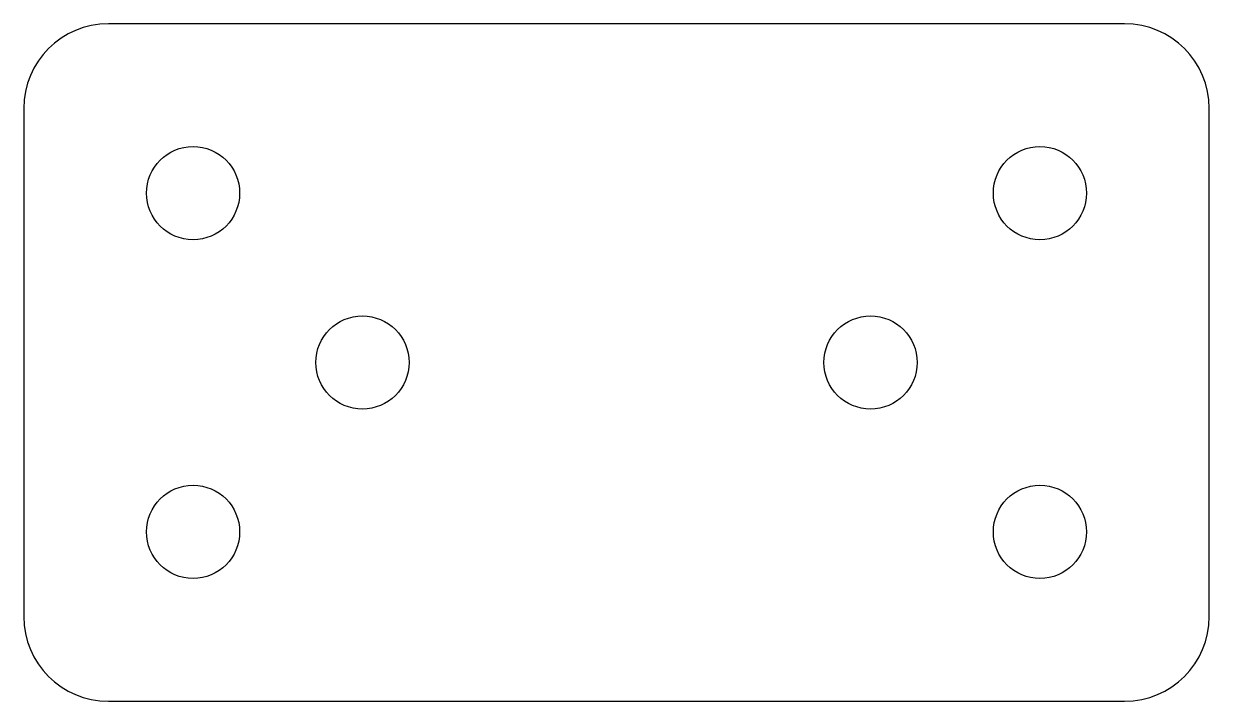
# Model space of a CAD drawing. Header units: millimetres. Extents: x 0 to 70, y 0 to 40.
import ezdxf

# ---------------------------------------------------------------- set-up
doc = ezdxf.new("R2010")
doc.units = ezdxf.units.MM

msp = doc.modelspace()

# ---------------------------------------------------------------- linework, layer by layer
at = {"color": 7, "linetype": 'Continuous', "lineweight": 25}
for p, q in [((65, 40), (5, 40)), ((0, 35), (0, 5)), ((70, 5), (70, 35)), ((5, 0), (65, 0))]:
    msp.add_line(p, q, dxfattribs=at)
for centre in [(10, 30), (60, 30), (20, 20), (50, 20), (10, 10), (60, 10)]:
    msp.add_circle(centre, 2.75, dxfattribs=at)
for centre, start, end in [((5, 35), 90, 180), ((65, 35), 0, 90), ((5, 5), 180, 270), ((65, 5), 270, 0)]:
    msp.add_arc(centre, 5, start, end, dxfattribs=at)

doc.saveas('drawing.dxf')
